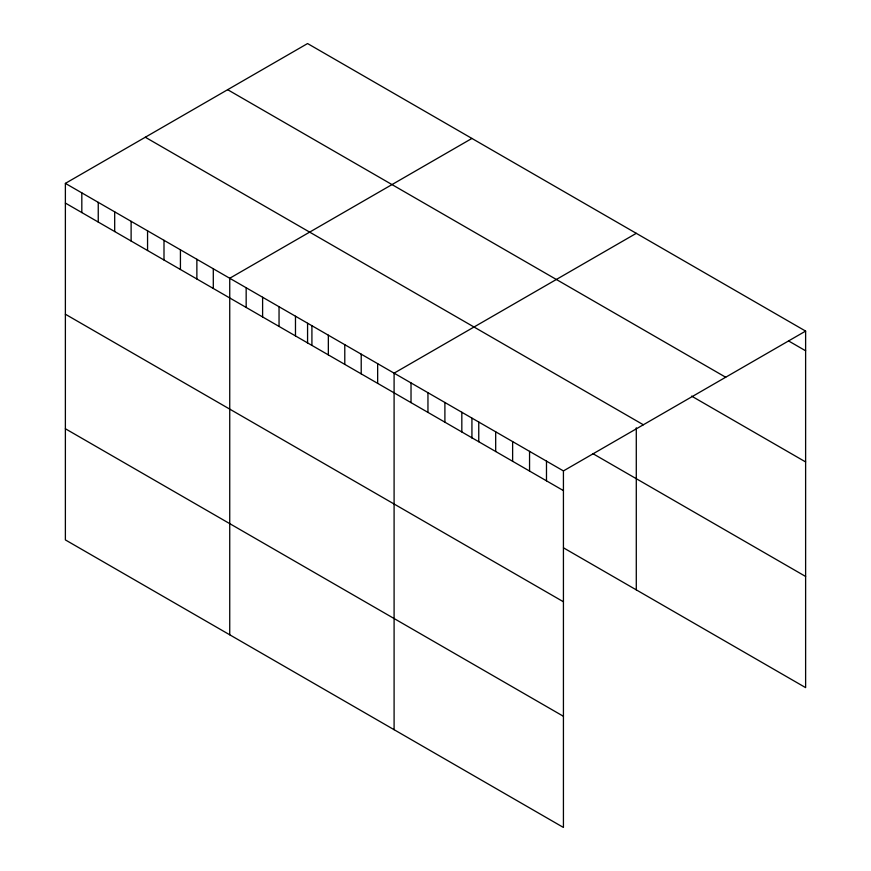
<?xml version="1.0" encoding="UTF-8"?>
<svg xmlns="http://www.w3.org/2000/svg" width="871" height="871" viewBox="0 0 871 871"><rect width="100%" height="100%" fill="white"/><g stroke="black" fill="none" stroke-linecap="round" stroke-linejoin="round"><path stroke-width="1.31" d="M65.379 183.378L563.428 470.917L563.428 827.45L65.379 539.911L65.379 183.378L307.572 43.55L805.621 331.089L805.621 687.622L563.493 547.837M471.93 138.435L229.737 278.263L229.737 634.796M636.287 233.33L394.095 373.158L394.095 729.68M563.428 470.917L805.621 331.089M788.68 341.007L805.621 350.784M227.647 89.691L725.695 377.241M691.596 396.109L805.621 461.935M145.305 137.237L643.353 424.776M592.846 453.617L805.621 576.46M65.379 203.074L563.428 490.613M65.379 314.224L563.428 601.774M65.379 428.75L563.428 716.289M636.287 427.803L636.287 589.852M546.487 461.14L546.487 480.836M529.557 451.374L529.557 471.059M512.627 441.597L512.627 461.282M495.686 431.82L495.686 451.505M478.756 422.043L478.756 441.728M471.93 418.222L471.93 438.069M461.826 412.266L461.826 431.951M444.896 402.489L444.896 422.174M427.955 392.712L427.955 412.397M411.025 382.935L411.025 402.62M377.655 363.664L377.655 383.36M361.215 354.181L361.215 373.866M344.785 344.687L344.785 364.383M328.345 335.204L328.345 354.889M311.916 325.71L311.916 345.406M307.572 323.326L307.572 343.174M295.476 316.227L295.476 335.912M279.047 306.734L279.047 326.429M262.607 297.251L262.607 316.935M246.166 287.757L246.166 307.452M213.297 268.78L213.297 288.464M196.868 259.286L196.868 278.981M180.428 249.803L180.428 269.487M163.998 240.309L163.998 260.004M147.558 230.826L147.558 250.51M131.118 221.332L131.118 241.027M114.689 211.849L114.689 231.534M98.249 202.355L98.249 222.051M81.82 192.872L81.82 212.557"/></g></svg>
